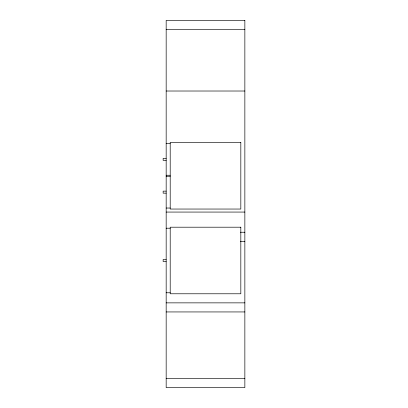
<?xml version="1.0" encoding="UTF-8"?>
<svg xmlns="http://www.w3.org/2000/svg" width="408" height="408" viewBox="0 0 408 408"><rect width="100%" height="100%" fill="white"/><g stroke="black" fill="none" stroke-linecap="round" stroke-linejoin="round"><path stroke-width="0.61" d="M166.168 29.478L244.856 29.478M166.168 91.015L244.856 91.015M166.168 143.473L170.207 143.473M166.168 158.35L163.144 158.35L163.144 160.369L166.168 160.369M166.168 175.251L170.207 175.251M166.168 176.256L170.207 176.256M166.168 191.138L163.144 191.138L163.144 193.157L166.168 193.157M166.168 208.034L170.207 208.034M166.168 212.068L244.856 212.068M166.168 228.21L170.207 228.21M240.414 232.244L244.856 232.244M240.414 241.327L244.856 241.327M166.168 259.483L163.144 259.483L163.144 261.502L166.168 261.502M166.168 292.776L170.207 292.776M166.168 302.864L244.856 302.864M166.168 311.942L244.856 311.942M166.168 378.522L244.856 378.522M244.856 20.4L166.168 20.4L166.168 387.6L244.856 387.6L244.856 20.4M240.822 142.463L170.207 142.463L170.207 209.044L240.822 209.044L240.822 142.463M240.822 227.2L170.207 227.2L170.207 293.78L240.822 293.78L240.822 227.2"/></g></svg>
